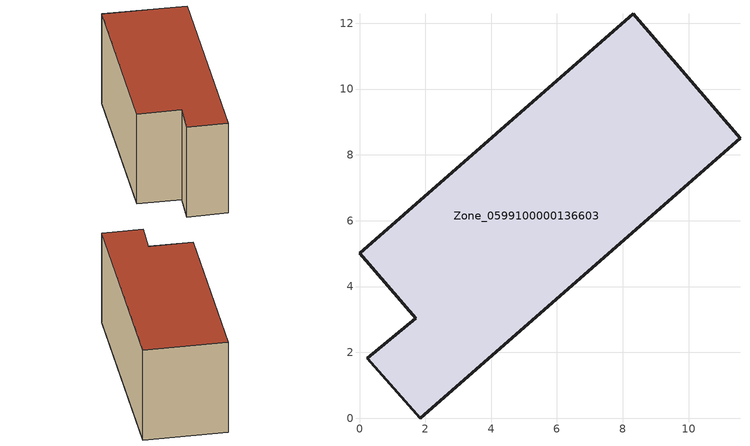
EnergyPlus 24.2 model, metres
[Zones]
Zone_0599100000136603
 floor ground (C_G): 0.24,1.82 1.71,3.04 0,5.02 8.31,12.29 11.56,8.5 1.84,0 z0
 wall outside (C_F): 1.71,3.04 0.24,1.82 1.84,0 11.56,8.5 8.31,12.29 0,5.02 1.71,3.04 z0:6.09
 roof outside (C_R): 8.31,12.29 0,5.02 1.71,3.04 0.24,1.82 1.84,0 11.56,8.5 z6.09
[BUILDING]
Pand.0599100000136603: North Axis=0; Terrain=City; Loads Convergence Tolerance Value=0.04; Temperature Convergence Tolerance Value=0.4; Solar Distribution=FullExterior; Maximum Number of Warmup Days=25; Minimum Number of Warmup Days=1
[Site:Location]
Rotterdam.The.Hague.AP_ZH_NLD Design_Conditions: Latitude=51.96; Longitude=4.45; Time Zone=1; Elevation=-4.5
[SITE:GROUNDTEMPERATURE:BUILDINGSURFACE]
18, 18, 18, 18, 18, 18, 18, 18, 18, 18, 18, 18
[MATERIAL] Thermal Absorptance=0.9; Solar Absorptance=0.7; Visible Absorptance=0.7
Name | Roughness | Thickness | Conductivity | Density | Specific Heat
G.TI.1946 | MediumSmooth | 0.15 | 1 | 540 | 1210
F.TI.1946 | Rough | 0.3 | 0.857143 | 1920 | 840
R.TI.1946 | MediumRough | 0.2 | 0.1 | 1500 | 1000
[CONSTRUCTION]
C_G: G.TI.1946
C_F: F.TI.1946
C_R: R.TI.1946
[ZONE]
Zone_0599100000136603: Type=1; Multiplier=1; Ceiling Height=Autocalculate; Volume=Autocalculate; Floor Area=autocalculate; Part of Total Floor Area=Yes
[ZONEINFILTRATION:DESIGNFLOWRATE]
Infil_Zone_0599100000136603: Zone or ZoneList or Space or SpaceList=Zone_0599100000136603; Schedule=AlwaysOn; Design Flow Rate Calculation Method=Flow/Area; Flow Rate per Floor Area=0.003; Constant Term Coefficient=1; Temperature Term Coefficient=0; Velocity Term Coefficient=0; Velocity Squared Term Coefficient=0
[HVACTEMPLATE:ZONE:IDEALLOADSAIRSYSTEM]
Zone_0599100000136603: Maximum Heating Supply Air Temperature=50; Minimum Cooling Supply Air Temperature=13; Maximum Heating Supply Air Humidity Ratio=0.0156; Minimum Cooling Supply Air Humidity Ratio=0.0077; Heating Limit=NoLimit; Cooling Limit=NoLimit; Dehumidification Control Type=ConstantSensibleHeatRatio; Cooling Sensible Heat Ratio=0.7; Dehumidification Setpoint=60; Humidification Control Type=None; Humidification Setpoint=30; Outdoor Air Method=None; Outdoor Air Flow Rate per Person=0.00944; Outdoor Air Flow Rate per Zone Floor Area=0; Outdoor Air Flow Rate per Zone=0; Demand Controlled Ventilation Type=None; Outdoor Air Economizer Type=NoEconomizer; Heat Recovery Type=None; Sensible Heat Recovery Effectiveness=0.7; Latent Heat Recovery Effectiveness=0.65
[ZONECONTROL:THERMOSTAT]
ThermostatControl_Zone_0599100000136603: Zone or ZoneList=Zone_0599100000136603; Control Type Schedule=DualSetpointControlType; Control 1=Thermostat_Zone_0599100000136603; Temperature Difference Between Cutout And Setpoint=0
[THERMOSTATSETPOINT:DUALSETPOINT]
Thermostat_Zone_0599100000136603: Heating Setpoint Temperature Schedule=HeatingSetpoint_Zone_0599100000136603; Cooling Setpoint Temperature Schedule=CoolingSetpoint_Zone_0599100000136603
[SCHEDULE:COMPACT]
HeatingSetpoint_Zone_0599100000136603: Through: 12/31, For: AllDays, Until: 24:00, 21
CoolingSetpoint_Zone_0599100000136603: Through: 12/31, For: AllDays, Until: 24:00, 24
DualSetpointControlType: Through: 12/31, For: AllDays, Until: 24:00, 4
AlwaysOn: Through: 12/31, For: AllDays, Until: 24:00, 1
